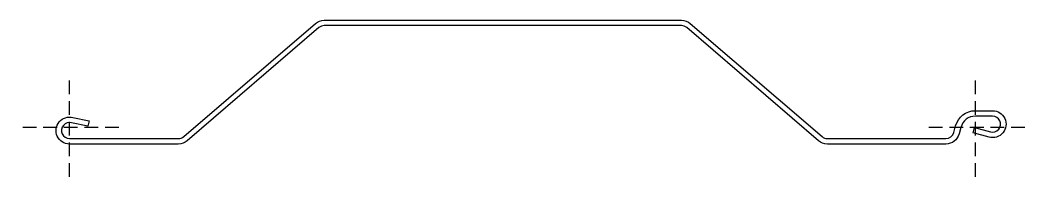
# Model space of a CAD drawing. Header units: millimetres. Extents: x -36 to 696, y -36 to 78.
import ezdxf

# ---------------------------------------------------------------- set-up
doc = ezdxf.new("R2010")
doc.units = ezdxf.units.MM
doc.linetypes.add('DASHED', pattern=[0.75, 0.5, -0.25])
doc.layers.add('ref', color=251, linetype='Continuous', plot=False)

msp = doc.modelspace()

# ---------------------------------------------------------------- linework, layer by layer
msp.add_lwpolyline([(548.16, -6.68, 0.178933), (552.06, -8.12), (638.36, -8.12, 0.339454), (644.16, -3.68), (645.41, 1.01, -0.339454), (659.9, 12.12), (672.4, 12.12, -1.140281), (669.86, -7.14), (669.86, -7.14), (669.86, -7.14), (658.27, -4.04), (659.31, -0.17), (670.9, -3.28, 1.140281), (672.4, 8.12), (659.9, 8.12, 0.339454), (649.27, -0.03), (648.02, -4.71, -0.339454), (638.36, -12.12), (552.06, -12.12, -0.178933), (545.56, -9.72), (449.64, 72.43, 0.178933), (445.73, 73.88), (185.63, 73.88, 0.178938), (181.72, 72.43), (85.81, -9.72, -0.178938), (79.3, -12.12), (0, -12.12, -1.140281), (2.54, 7.14), (14.33, 4.8), (13.29, 0.92), (1.61, 3.25, 1.151646), (0, -8.12), (79.3, -8.12, 0.178938), (83.21, -6.68), (179.12, 75.47, -0.178938), (185.63, 77.88), (445.73, 77.88, -0.178933), (452.24, 75.47)], format="xyb", close=True)
at = {"layer": 'ref', "linetype": 'DASHED', "ltscale": 20}
for p, q in [((0, -35.95), (0, 35.95)), ((660, -35.95), (660, 35.95)), ((35.95, 0), (-35.95, 0)), ((695.95, 0), (624.05, 0))]:
    msp.add_line(p, q, dxfattribs=at)

doc.saveas('drawing.dxf')
